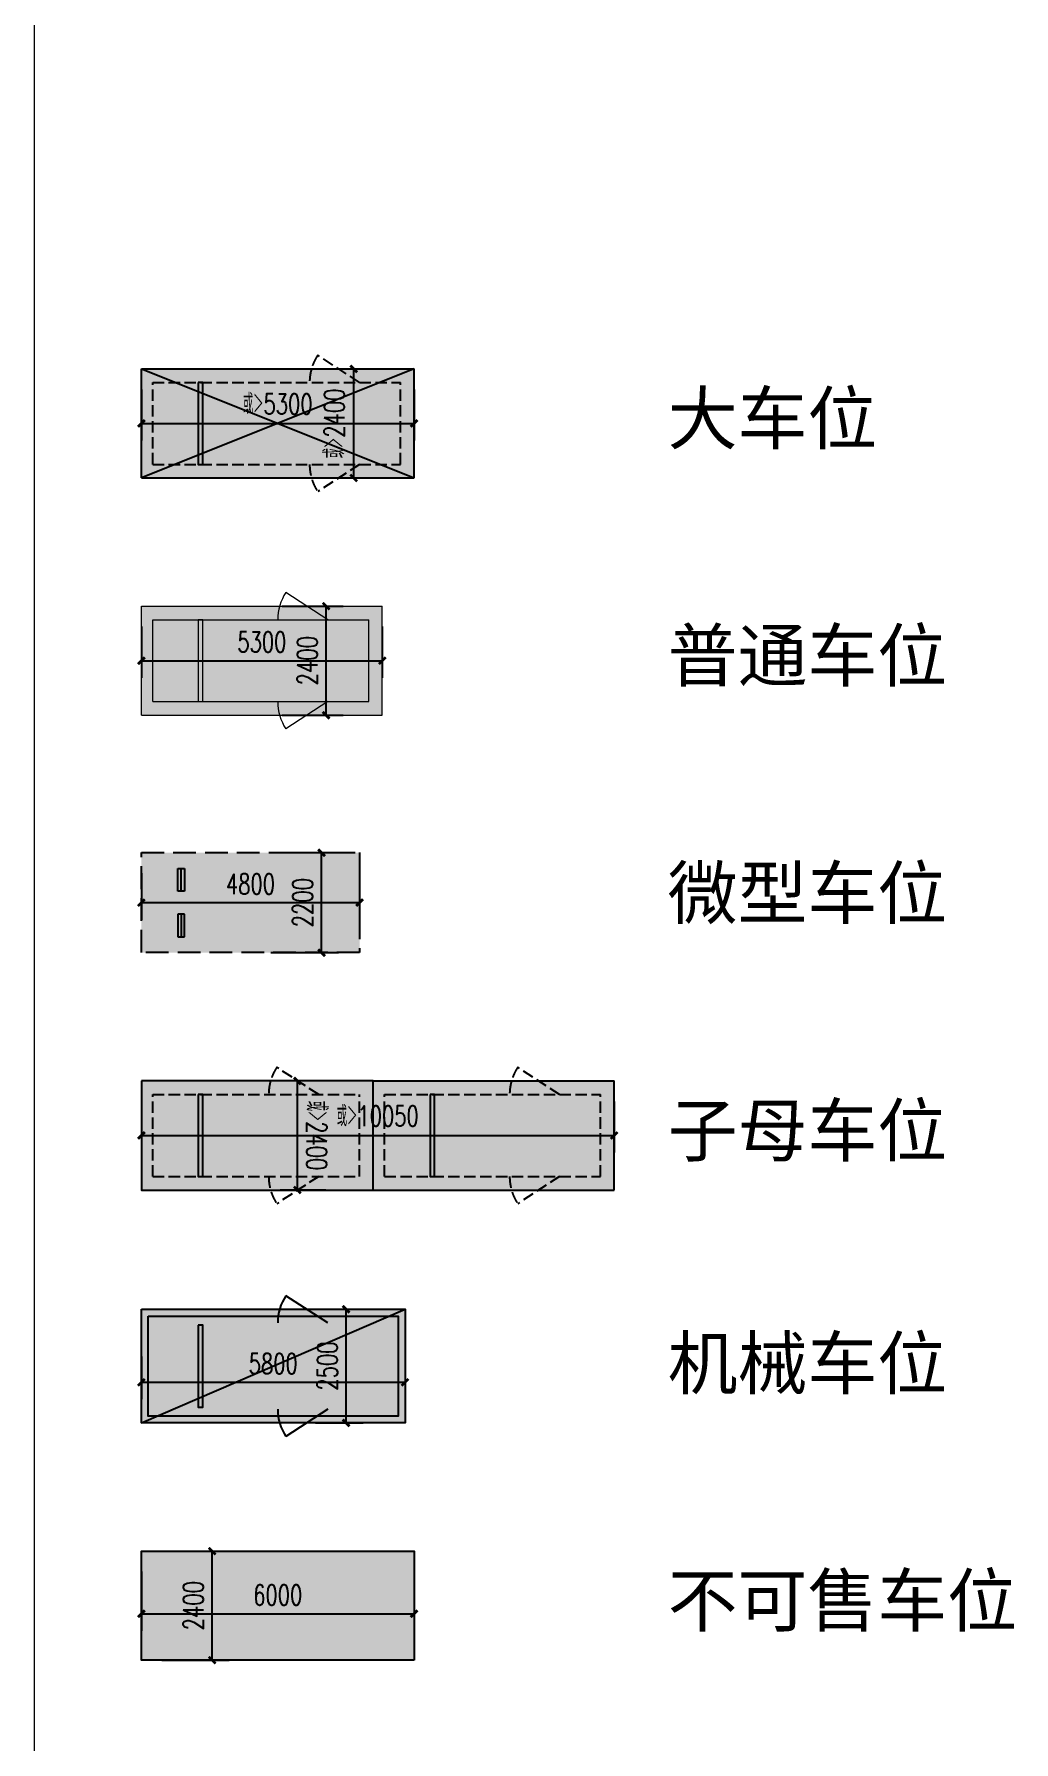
# Model space of a CAD drawing. Extents: x -264757 to 1033689, y 4049843 to 4347093.
# Drawn here: x -124021 to -102470, y 4071457 to 4109027 of the extents above; entities that cross this region are included whole.
import ezdxf

# ---------------------------------------------------------------- set-up
doc = ezdxf.new("R2010")
doc.units = 0
doc.header["$LTSCALE"] = 1000
doc.header["$MEASUREMENT"] = 0
doc.linetypes.add('AX-01DK-PB01$0$AX-001DK-01-PB01-02$0$车位$0$DASH', pattern=[0.35, 0.25, -0.1])
doc.linetypes.add('AX-01DK-PB01$1$A-001-车位参照B1$0$A-001-车位参照B1$0$A-001-车位参照B1$0$A-H4-001-基本图形$0$A-001-车位B1$0$DASH', pattern=[0.35, 0.25, -0.1])
for name, color, linetype in [('不可售车位', 255, 'Continuous'), ('大车位', 7, 'Continuous'), ('子母车位', 7, 'Continuous'), ('微型车位', 7, 'Continuous'), ('普通车位', 7, 'Continuous'), ('机械车位', 7, 'Continuous')]:
    doc.layers.add(name, color=color, linetype=linetype)
doc.layers.add('无关图层', color=8, linetype='Continuous', lineweight=0)
doc.styles.add('_TCH_DIM_T3', font='SIMPLEX', dxfattribs={"width": 0.705882, "bigfont": 'GBCBIG'})
doc.styles.add('黑体', font='simhei.ttf')
doc.dimstyles.new('_TCH_ARCH&&150', dxfattribs={"dimtxt": 446.25, "dimasz": 150, "dimexe": 375, "dimexo": 450, "dimgap": 189.375, "dimtad": 1, "dimdec": 0, "dimzin": 0, "dimdsep": 46, "dimtxsty": '_TCH_DIM_T3', "dimblk": 'ARCHTICK', "dimcen": 0.09, "dimclrt": 7, "dimazin": 2, "dimtfac": 1, "dimtdec": 0, "dimtix": 1, "dimtmove": 2, "dimatfit": 3, "dimfxl": 150, "dimtolj": 1, "dimtzin": 0, "dimarcsym": 0})

# ---------------------------------------------------------------- blocks, each defined once
blk = doc.blocks.new('机械车位')
at = {"layer": '机械车位'}
h = blk.add_hatch(color=256, dxfattribs=at)
h.dxf.hatch_style = 1
h.paths.add_polyline_path([(-121662, 4070530), (-115862, 4070530), (-115862, 4068030), (-121662, 4068030)])
for points in [[(-117562, 4070230), (-118484, 4070830)], [(-121662, 4068030), (-115862, 4070530)], [(-117562, 4068330), (-118484, 4067730)]]:
    blk.add_lwpolyline(points, dxfattribs=at)
for points in [[(-121662, 4070530), (-115862, 4070530), (-115862, 4068030), (-121662, 4068030)], [(-121512, 4070380), (-116012, 4070380), (-116012, 4068180), (-121512, 4068180)], [(-120412, 4070180), (-120412, 4068380), (-120312, 4068380), (-120312, 4070180)]]:
    blk.add_lwpolyline(points, close=True, dxfattribs=at)
for centre, start, end in [((-117562, 4070230), 146.9443, 180), ((-117562, 4068330), 180, 213.0557)]:
    blk.add_arc(centre, 1100, start, end, dxfattribs=at)
blk = doc.blocks.new('sadfsadfasf')
at = {"layer": '不可售车位', "true_color": 0x757b8a}
h = blk.add_hatch(color=8, dxfattribs=at)
h.dxf.hatch_style = 1
h.paths.add_polyline_path([(2400, 6000), (2400, 0), (0, 0), (0, 6000)])
at = {"layer": '不可售车位', "color": 8, "true_color": 0x757b8a}
blk.add_lwpolyline([(2400, 6000), (2400, 0), (0, 0), (0, 6000)], close=True, dxfattribs=at)
blk = doc.blocks.new('_ArchTick')
at = {"layer": '无关图层', "const_width": 0.4}
blk.add_lwpolyline([(-0.5, -0.5), (0.5, 0.5)], dxfattribs=at)
blk = doc.blocks.new('*D143')
at = {"layer": 'Defpoints', "color": 0, "transparency": 16777216}
for p in [(-121662, 4080386), (-115862, 4080386), (-115862, 4079368)]:
    blk.add_point(p, dxfattribs=at)
at = {"layer": '无关图层', "color": 0, "lineweight": -2, "transparency": 16777216}
for p, q in [((-121662, 4079936), (-121662, 4078993)), ((-115862, 4079936), (-115862, 4078993)), ((-121662, 4079368), (-115862, 4079368))]:
    blk.add_line(p, q, dxfattribs=at)
at = {"layer": '无关图层', "color": 0, "lineweight": -2, "transparency": 16777216, "xscale": 150, "yscale": 150, "zscale": 150, "rotation": 180}
blk.add_blockref('_ArchTick', (-121662, 4079368), dxfattribs=at)
at = {"layer": '无关图层', "color": 0, "lineweight": -2, "transparency": 16777216, "xscale": 150, "yscale": 150, "zscale": 150}
blk.add_blockref('_ArchTick', (-115862, 4079368), dxfattribs=at)
at = {"layer": '无关图层', "color": 7, "transparency": 16777216, "insert": (-118762, 4079780), "char_height": 446.2, "attachment_point": 5, "style": '_TCH_DIM_T3'}
blk.add_mtext('\\A1;5800', dxfattribs=at)
blk = doc.blocks.new('*D144')
at = {"layer": 'Defpoints', "color": 0, "transparency": 16777216}
for p in [(-118281, 4080974), (-117158, 4080974), (-118281, 4078474)]:
    blk.add_point(p, dxfattribs=at)
at = {"layer": '无关图层', "color": 0, "lineweight": -2, "transparency": 16777216}
for p, q in [((-117831, 4080974), (-116783, 4080974)), ((-117158, 4078474), (-117158, 4080974)), ((-117831, 4078474), (-116783, 4078474))]:
    blk.add_line(p, q, dxfattribs=at)
at = {"layer": '无关图层', "color": 0, "lineweight": -2, "transparency": 16777216, "xscale": 150, "yscale": 150, "zscale": 150}
for p, rotation in [((-117158, 4080974), 90), ((-117158, 4078474), 270)]:
    blk.add_blockref('_ArchTick', p, dxfattribs=dict(at, rotation=rotation))
at = {"layer": '无关图层', "color": 7, "transparency": 16777216, "insert": (-117570, 4079724), "char_height": 446.2, "attachment_point": 5, "rotation": 90, "style": '_TCH_DIM_T3'}
blk.add_mtext('\\A1;2500', dxfattribs=at)
blk = doc.blocks.new('*D145')
at = {"layer": 'Defpoints', "color": 0, "transparency": 16777216}
for p in [(-118662, 4101663), (-116992, 4101663), (-118662, 4099263)]:
    blk.add_point(p, dxfattribs=at)
at = {"layer": '无关图层', "color": 0, "lineweight": -2, "transparency": 16777216}
for p, q in [((-118212, 4101663), (-116617, 4101663)), ((-116992, 4099263), (-116992, 4101663)), ((-118212, 4099263), (-116617, 4099263))]:
    blk.add_line(p, q, dxfattribs=at)
at = {"layer": '无关图层', "color": 0, "lineweight": -2, "transparency": 16777216, "xscale": 150, "yscale": 150, "zscale": 150}
for p, rotation in [((-116992, 4101663), 90), ((-116992, 4099263), 270)]:
    blk.add_blockref('_ArchTick', p, dxfattribs=dict(at, rotation=rotation))
at = {"layer": '无关图层', "color": 7, "transparency": 16777216, "insert": (-117419, 4100463), "char_height": 446.2, "attachment_point": 5, "rotation": 90, "style": '_TCH_DIM_T3'}
blk.add_mtext('\\A1;或＞2400', dxfattribs=at)
blk = doc.blocks.new('*D146')
at = {"layer": 'Defpoints', "color": 0, "transparency": 16777216}
for p in [(-121662, 4101663), (-115662, 4101663), (-115662, 4100463)]:
    blk.add_point(p, dxfattribs=at)
at = {"layer": '无关图层', "color": 0, "lineweight": -2, "transparency": 16777216}
for p, q in [((-121662, 4101213), (-121662, 4100088)), ((-115662, 4101213), (-115662, 4100088)), ((-121662, 4100463), (-115662, 4100463))]:
    blk.add_line(p, q, dxfattribs=at)
at = {"layer": '无关图层', "color": 0, "lineweight": -2, "transparency": 16777216, "xscale": 150, "yscale": 150, "zscale": 150, "rotation": 180}
blk.add_blockref('_ArchTick', (-121662, 4100463), dxfattribs=at)
at = {"layer": '无关图层', "color": 0, "lineweight": -2, "transparency": 16777216, "xscale": 150, "yscale": 150, "zscale": 150}
blk.add_blockref('_ArchTick', (-115662, 4100463), dxfattribs=at)
at = {"layer": '无关图层', "color": 7, "transparency": 16777216, "insert": (-118662, 4100890), "char_height": 446.2, "attachment_point": 5, "style": '_TCH_DIM_T3'}
blk.add_mtext('\\A1;或＞5300', dxfattribs=at)
blk = doc.blocks.new('*D147')
at = {"layer": 'Defpoints', "color": 0, "transparency": 16777216}
for p in [(-119012, 4096443), (-117598, 4096443), (-119012, 4094043)]:
    blk.add_point(p, dxfattribs=at)
at = {"layer": '无关图层', "color": 0, "lineweight": -2, "transparency": 16777216}
for p, q in [((-118562, 4096443), (-117223, 4096443)), ((-117598, 4094043), (-117598, 4096443)), ((-118562, 4094043), (-117223, 4094043))]:
    blk.add_line(p, q, dxfattribs=at)
at = {"layer": '无关图层', "color": 0, "lineweight": -2, "transparency": 16777216, "xscale": 150, "yscale": 150, "zscale": 150}
for p, rotation in [((-117598, 4096443), 90), ((-117598, 4094043), 270)]:
    blk.add_blockref('_ArchTick', p, dxfattribs=dict(at, rotation=rotation))
at = {"layer": '无关图层', "color": 7, "transparency": 16777216, "insert": (-118010, 4095243), "char_height": 446.2, "attachment_point": 5, "rotation": 90, "style": '_TCH_DIM_T3'}
blk.add_mtext('\\A1;2400', dxfattribs=at)
blk = doc.blocks.new('*D148')
at = {"layer": 'Defpoints', "color": 0, "transparency": 16777216}
for p in [(-121662, 4096443), (-116362, 4096443), (-116362, 4095243)]:
    blk.add_point(p, dxfattribs=at)
at = {"layer": '无关图层', "color": 0, "lineweight": -2, "transparency": 16777216}
for p, q in [((-121662, 4095993), (-121662, 4094868)), ((-116362, 4095993), (-116362, 4094868)), ((-121662, 4095243), (-116362, 4095243))]:
    blk.add_line(p, q, dxfattribs=at)
at = {"layer": '无关图层', "color": 0, "lineweight": -2, "transparency": 16777216, "xscale": 150, "yscale": 150, "zscale": 150, "rotation": 180}
blk.add_blockref('_ArchTick', (-121662, 4095243), dxfattribs=at)
at = {"layer": '无关图层', "color": 0, "lineweight": -2, "transparency": 16777216, "xscale": 150, "yscale": 150, "zscale": 150}
blk.add_blockref('_ArchTick', (-116362, 4095243), dxfattribs=at)
at = {"layer": '无关图层', "color": 7, "transparency": 16777216, "insert": (-119012, 4095655), "char_height": 446.2, "attachment_point": 5, "style": '_TCH_DIM_T3'}
blk.add_mtext('\\A1;5300', dxfattribs=at)
blk = doc.blocks.new('*D149')
at = {"layer": 'Defpoints', "color": 0, "transparency": 16777216}
for p in [(-119262, 4091020), (-117699, 4091020), (-119262, 4088820)]:
    blk.add_point(p, dxfattribs=at)
at = {"layer": '无关图层', "color": 0, "lineweight": -2, "transparency": 16777216}
for p, q in [((-118812, 4091020), (-117324, 4091020)), ((-117699, 4088820), (-117699, 4091020)), ((-118812, 4088820), (-117324, 4088820))]:
    blk.add_line(p, q, dxfattribs=at)
at = {"layer": '无关图层', "color": 0, "lineweight": -2, "transparency": 16777216, "xscale": 150, "yscale": 150, "zscale": 150}
for p, rotation in [((-117699, 4091020), 90), ((-117699, 4088820), 270)]:
    blk.add_blockref('_ArchTick', p, dxfattribs=dict(at, rotation=rotation))
at = {"layer": '无关图层', "color": 7, "transparency": 16777216, "insert": (-118112, 4089920), "char_height": 446.2, "attachment_point": 5, "rotation": 90, "style": '_TCH_DIM_T3'}
blk.add_mtext('\\A1;2200', dxfattribs=at)
blk = doc.blocks.new('*D150')
at = {"layer": 'Defpoints', "color": 0, "transparency": 16777216}
for p in [(-121662, 4091020), (-116862, 4091020), (-116862, 4089920)]:
    blk.add_point(p, dxfattribs=at)
at = {"layer": '无关图层', "color": 0, "lineweight": -2, "transparency": 16777216}
for p, q in [((-121662, 4090570), (-121662, 4089545)), ((-116862, 4090570), (-116862, 4089545)), ((-121662, 4089920), (-116862, 4089920))]:
    blk.add_line(p, q, dxfattribs=at)
at = {"layer": '无关图层', "color": 0, "lineweight": -2, "transparency": 16777216, "xscale": 150, "yscale": 150, "zscale": 150, "rotation": 180}
blk.add_blockref('_ArchTick', (-121662, 4089920), dxfattribs=at)
at = {"layer": '无关图层', "color": 0, "lineweight": -2, "transparency": 16777216, "xscale": 150, "yscale": 150, "zscale": 150}
blk.add_blockref('_ArchTick', (-116862, 4089920), dxfattribs=at)
at = {"layer": '无关图层', "color": 7, "transparency": 16777216, "insert": (-119262, 4090332), "char_height": 446.2, "attachment_point": 5, "style": '_TCH_DIM_T3'}
blk.add_mtext('\\A1;4800', dxfattribs=at)
blk = doc.blocks.new('*D151')
at = {"layer": 'Defpoints', "color": 0, "transparency": 16777216}
for p in [(-118231, 4085997), (-117154, 4085997), (-117154, 4083597)]:
    blk.add_point(p, dxfattribs=at)
at = {"layer": '无关图层', "color": 0, "lineweight": -2, "transparency": 16777216}
for p, q in [((-117604, 4085997), (-118606, 4085997)), ((-118231, 4083597), (-118231, 4085997)), ((-117604, 4083597), (-118606, 4083597))]:
    blk.add_line(p, q, dxfattribs=at)
at = {"layer": '无关图层', "color": 0, "lineweight": -2, "transparency": 16777216, "xscale": 150, "yscale": 150, "zscale": 150}
for p, rotation in [((-118231, 4085997), 90.0003487796593), ((-118231, 4083597), 270.0003487796593)]:
    blk.add_blockref('_ArchTick', p, dxfattribs=dict(at, rotation=rotation))
at = {"layer": '无关图层', "color": 7, "transparency": 16777216, "insert": (-117804, 4084797), "char_height": 446.2, "attachment_point": 5, "rotation": 270.0003, "style": '_TCH_DIM_T3'}
blk.add_mtext('\\A1;或＞2400', dxfattribs=at)
blk = doc.blocks.new('*D152')
at = {"layer": 'Defpoints', "color": 0, "transparency": 16777216}
for p in [(-121662, 4085997), (-111262, 4085997), (-111262, 4084797)]:
    blk.add_point(p, dxfattribs=at)
at = {"layer": '无关图层', "color": 0, "lineweight": -2, "transparency": 16777216}
for p, q in [((-121662, 4085547), (-121662, 4084422)), ((-111262, 4085547), (-111262, 4084422)), ((-121662, 4084797), (-111262, 4084797))]:
    blk.add_line(p, q, dxfattribs=at)
at = {"layer": '无关图层', "color": 0, "lineweight": -2, "transparency": 16777216, "xscale": 150, "yscale": 150, "zscale": 150}
for p, rotation in [((-121662, 4084797), 180.0003319953544), ((-111262, 4084797), 0.0003319953543951173)]:
    blk.add_blockref('_ArchTick', p, dxfattribs=dict(at, rotation=rotation))
at = {"layer": '无关图层', "color": 7, "transparency": 16777216, "insert": (-116462, 4085224), "char_height": 446.25, "attachment_point": 5, "rotation": 0.0003, "style": '_TCH_DIM_T3'}
blk.add_mtext('\\A1;或＞10050', dxfattribs=at)
blk = doc.blocks.new('*D153')
at = {"layer": 'Defpoints', "color": 0, "transparency": 16777216}
for p in [(-121662, 4075653), (-120105, 4075653), (-121662, 4073253)]:
    blk.add_point(p, dxfattribs=at)
at = {"layer": '无关图层', "color": 0, "lineweight": -2, "transparency": 16777216}
for p, q in [((-121212, 4075653), (-119730, 4075653)), ((-120105, 4073253), (-120105, 4075653)), ((-121212, 4073253), (-119730, 4073253))]:
    blk.add_line(p, q, dxfattribs=at)
at = {"layer": '无关图层', "color": 0, "lineweight": -2, "transparency": 16777216, "xscale": 150, "yscale": 150, "zscale": 150}
for p, rotation in [((-120105, 4075653), 90), ((-120105, 4073253), 270)]:
    blk.add_blockref('_ArchTick', p, dxfattribs=dict(at, rotation=rotation))
at = {"layer": '无关图层', "color": 7, "transparency": 16777216, "insert": (-120517, 4074453), "char_height": 446.2, "attachment_point": 5, "rotation": 90, "style": '_TCH_DIM_T3'}
blk.add_mtext('\\A1;2400', dxfattribs=at)
blk = doc.blocks.new('*D154')
at = {"layer": 'Defpoints', "color": 0, "transparency": 16777216}
for p in [(-121662, 4075653), (-115662, 4075653), (-115662, 4074276)]:
    blk.add_point(p, dxfattribs=at)
at = {"layer": '无关图层', "color": 0, "lineweight": -2, "transparency": 16777216}
for p, q in [((-121662, 4075203), (-121662, 4073901)), ((-115662, 4075203), (-115662, 4073901)), ((-121662, 4074276), (-115662, 4074276))]:
    blk.add_line(p, q, dxfattribs=at)
at = {"layer": '无关图层', "color": 0, "lineweight": -2, "transparency": 16777216, "xscale": 150, "yscale": 150, "zscale": 150, "rotation": 180}
blk.add_blockref('_ArchTick', (-121662, 4074276), dxfattribs=at)
at = {"layer": '无关图层', "color": 0, "lineweight": -2, "transparency": 16777216, "xscale": 150, "yscale": 150, "zscale": 150}
blk.add_blockref('_ArchTick', (-115662, 4074276), dxfattribs=at)
at = {"layer": '无关图层', "color": 7, "transparency": 16777216, "insert": (-118662, 4074688), "char_height": 446.2, "attachment_point": 5, "style": '_TCH_DIM_T3'}
blk.add_mtext('\\A1;6000', dxfattribs=at)
blk = doc.blocks.new('A$C741380cb')
at = {"layer": '子母车位', "true_color": 0x0617f9}
h = blk.add_hatch(color=5, dxfattribs=at)
h.dxf.hatch_style = 1
h.paths.add_polyline_path([(2400, 0), (2400, -10400), (0, -10400), (0, 0)])
blk = doc.blocks.new('A$C95fe41d2')
at = {"layer": '微型车位', "true_color": 0xffdf7f}
h = blk.add_hatch(color=41, dxfattribs=at)
h.dxf.hatch_style = 1
h.paths.add_polyline_path([(0, 0), (0, -4800), (-2200, -4800), (-2200, 0)])
blk = doc.blocks.new('A$C7e5eb487')
at = {"layer": '普通车位', "true_color": 0xf18f8e}
h = blk.add_hatch(color=11, dxfattribs=at)
h.dxf.hatch_style = 1
h.paths.add_polyline_path([(2400, 0), (2400, -5300), (0, -5300), (0, 0)])

msp = doc.modelspace()

# ---------------------------------------------------------------- hatches: boundary and pattern name
at = {"layer": '大车位', "true_color": 0xe806f9}
h = msp.add_hatch(color=6, dxfattribs=at)
h.dxf.hatch_style = 1
h.paths.add_polyline_path([(-115662.2, 4099263), (-121662.2, 4099263), (-121662.2, 4101663), (-115662.2, 4101663)])

# ---------------------------------------------------------------- linework, layer by layer
at = {"layer": '大车位', "color": 83}
for p, q in [((-121662.2, 4101663), (-115662.2, 4101663, 0)), ((-121662.2, 4099263), (-121662.2, 4101663)), ((-115662.2, 4099263, 0), (-115662.2, 4101663, 0)), ((-121662.2, 4099263), (-115662.2, 4099263, 0))]:
    msp.add_line(p, q, dxfattribs=at)
at = {"layer": '大车位', "color": 8, "linetype": 'AX-01DK-PB01$1$A-001-车位参照B1$0$A-001-车位参照B1$0$A-001-车位参照B1$0$A-H4-001-基本图形$0$A-001-车位B1$0$DASH'}
for p, q in [((-121412.2, 4099563), (-121412.2, 4101363)), ((-121412.2, 4101363), (-115962.2, 4101363, 0)), ((-115962.2, 4099563, 0), (-115962.2, 4101363, 0)), ((-121412.2, 4099563), (-115962.2, 4099563, 0))]:
    msp.add_line(p, q, dxfattribs=at)
at = {"layer": '大车位', "linetype": 'AX-01DK-PB01$1$A-001-车位参照B1$0$A-001-车位参照B1$0$A-001-车位参照B1$0$A-H4-001-基本图形$0$A-001-车位B1$0$DASH'}
for points in [[(-116862.2, 4101363), (-117784.1, 4101963)], [(-116862.2, 4099563), (-117784.1, 4098963)]]:
    msp.add_lwpolyline(points, dxfattribs=at)
at = {"layer": '大车位', "color": 83, "elevation": 0}
msp.add_lwpolyline([(-115662.2, 4101663), (-121662.2, 4099263)], dxfattribs=at)
at = {"layer": '大车位', "color": 83}
msp.add_lwpolyline([(-121662.2, 4101663), (-115662.2, 4099263)], dxfattribs=at)
at = {"layer": '大车位'}
msp.add_lwpolyline([(-120412.2, 4101363), (-120412.2, 4099563), (-120312.2, 4099563), (-120312.2, 4101363)], close=True, dxfattribs=at)
at = {"layer": '大车位', "linetype": 'AX-01DK-PB01$1$A-001-车位参照B1$0$A-001-车位参照B1$0$A-001-车位参照B1$0$A-H4-001-基本图形$0$A-001-车位B1$0$DASH'}
for centre, start, end in [((-116862.2, 4101363, 0), 146.94427, 180), ((-116862.2, 4099563, 0), 180, 213.05573)]:
    msp.add_arc(centre, 1100, start, end, dxfattribs=at)
at = {"layer": '子母车位', "color": 83}
for p, q in [((-116562.2, 4085996.8, 0), (-111262.2, 4085996.8)), ((-116562.2, 4083596.8, 0), (-116562.2, 4085996.8, 0)), ((-111262.2, 4083596.8), (-111262.2, 4085996.8)), ((-116562.2, 4083596.8, 0), (-111262.2, 4083596.8))]:
    msp.add_line(p, q, dxfattribs=at)
at = {"layer": '子母车位', "color": 8, "linetype": 'AX-01DK-PB01$1$A-001-车位参照B1$0$A-001-车位参照B1$0$A-001-车位参照B1$0$A-H4-001-基本图形$0$A-001-车位B1$0$DASH'}
for p, q in [((-121412.2, 4083896.7), (-121412.2, 4085696.7)), ((-121412.2, 4085696.7), (-116862.2, 4085696.7, 0)), ((-116862.2, 4083896.7, 0), (-116862.2, 4085696.7, 0)), ((-116312.2, 4083896.8, 0), (-116312.2, 4085696.8, 0)), ((-116312.2, 4085696.8, 0), (-111562.2, 4085696.8)), ((-111562.2, 4083896.8), (-111562.2, 4085696.8)), ((-121412.2, 4083896.7), (-116862.2, 4083896.7, 0)), ((-116312.2, 4083896.8, 0), (-111562.2, 4083896.8))]:
    msp.add_line(p, q, dxfattribs=at)
at = {"layer": '子母车位', "linetype": 'AX-01DK-PB01$1$A-001-车位参照B1$0$A-001-车位参照B1$0$A-001-车位参照B1$0$A-H4-001-基本图形$0$A-001-车位B1$0$DASH'}
for points in [[(-117762.2, 4085696.7), (-118684.1, 4086296.7)], [(-117762.2, 4083896.7), (-118684.1, 4083296.7)]]:
    msp.add_lwpolyline(points, dxfattribs=at)
at = {"layer": '子母车位', "linetype": 'AX-01DK-PB01$1$A-001-车位参照B1$0$A-001-车位参照B1$0$A-001-车位参照B1$0$A-H4-001-基本图形$0$A-001-车位B1$0$DASH', "elevation": 0}
for points in [[(-112462.2, 4085696.8), (-113384.1, 4086296.8)], [(-112462.2, 4083896.8), (-113384.1, 4083296.8)]]:
    msp.add_lwpolyline(points, dxfattribs=at)
at = {"layer": '子母车位', "color": 83}
msp.add_lwpolyline([(-121662.2, 4085996.7), (-121662.2, 4083596.7), (-116562.2, 4083596.8), (-116562.2, 4085996.8)], close=True, dxfattribs=at)
at = {"layer": '子母车位'}
msp.add_lwpolyline([(-120412.2, 4085696.7), (-120412.2, 4083896.7), (-120312.2, 4083896.7), (-120312.2, 4085696.7)], close=True, dxfattribs=at)
at = {"layer": '子母车位', "elevation": 0}
msp.add_lwpolyline([(-115312.2, 4085696.8), (-115312.2, 4083896.8), (-115212.2, 4083896.8), (-115212.2, 4085696.8)], close=True, dxfattribs=at)
at = {"layer": '子母车位', "linetype": 'AX-01DK-PB01$1$A-001-车位参照B1$0$A-001-车位参照B1$0$A-001-车位参照B1$0$A-H4-001-基本图形$0$A-001-车位B1$0$DASH'}
for centre, start, end in [((-117762.2, 4085696.7, 0), 146.94427, 180), ((-112462.2, 4085696.8), 146.94427, 180), ((-117762.2, 4083896.7, 0), 180, 213.05573), ((-112462.2, 4083896.8), 180, 213.05573)]:
    msp.add_arc(centre, 1100, start, end, dxfattribs=at)
at = {"layer": '微型车位', "color": 4, "linetype": 'AX-01DK-PB01$0$AX-001DK-01-PB01-02$0$车位$0$DASH', "ltscale": 2000}
for p, q in [((-120787.2, 4090169.8), (-120787.2, 4090669.8)), ((-120787.2, 4089669.8), (-120787.2, 4089169.8))]:
    msp.add_line(p, q, dxfattribs=at)
at = {"layer": '微型车位', "color": 4, "linetype": 'AX-01DK-PB01$0$AX-001DK-01-PB01-02$0$车位$0$DASH', "ltscale": 2}
msp.add_lwpolyline([(-116862.2, 4091019.8), (-116862.2, 4088819.8), (-121662.2, 4088819.8), (-121662.2, 4091019.8)], close=True, dxfattribs=at)
at = {"layer": '微型车位', "color": 4, "linetype": 'AX-01DK-PB01$0$AX-001DK-01-PB01-02$0$车位$0$DASH', "ltscale": 2000}
for points in [[(-120712.2, 4090669.8), (-120712.2, 4090169.8), (-120862.2, 4090169.8), (-120862.2, 4090669.8)], [(-120712.2, 4089169.8), (-120712.2, 4089669.8), (-120862.2, 4089669.8), (-120862.2, 4089169.8)]]:
    msp.add_lwpolyline(points, close=True, dxfattribs=at)
at = {"layer": '无关图层'}
for p, q in [((-124020.9, 4347092.9), (-124020.9, 4049842.9)), ((-121662.2, 4096442.8), (-116362.2, 4096442.8, 0)), ((-121662.2, 4094042.8), (-121662.2, 4096442.8)), ((-116362.2, 4094042.8, 0), (-116362.2, 4096442.8, 0)), ((-121412.2, 4094342.8), (-121412.2, 4096142.8)), ((-121412.2, 4096142.8), (-116662.2, 4096142.8, 0)), ((-116662.2, 4094342.8, 0), (-116662.2, 4096142.8, 0)), ((-121662.2, 4094042.8), (-116362.2, 4094042.8, 0)), ((-121412.2, 4094342.8), (-116662.2, 4094342.8, 0))]:
    msp.add_line(p, q, dxfattribs=at)
for points in [[(-117562.2, 4096142.8), (-118484.1, 4096742.8)], [(-117562.2, 4094342.8), (-118484.1, 4093742.8)]]:
    msp.add_lwpolyline(points, dxfattribs=at)
msp.add_lwpolyline([(-120412.2, 4096142.8), (-120412.2, 4094342.8), (-120312.2, 4094342.8), (-120312.2, 4096142.8)], close=True, dxfattribs=at)
for centre, start, end in [((-117562.2, 4096142.8, 0), 146.94427, 180), ((-117562.2, 4094342.8, 0), 180, 213.05573)]:
    msp.add_arc(centre, 1100, start, end, dxfattribs=at)

# ---------------------------------------------------------------- block references
at = {"layer": '不可售车位', "rotation": 270}
msp.add_blockref('sadfsadfasf', (-121662.2, 4075653.5), dxfattribs=at)
at = {"layer": '子母车位', "rotation": 270}
msp.add_blockref('A$C741380cb', (-111262.2, 4085996.8), dxfattribs=at)
at = {"layer": '微型车位', "rotation": 270}
msp.add_blockref('A$C95fe41d2', (-116862.2, 4088819.8), dxfattribs=at)
at = {"layer": '普通车位', "rotation": 270}
msp.add_blockref('A$C7e5eb487', (-116362.2, 4096442.8, 0), dxfattribs=at)
at = {"layer": '机械车位'}
msp.add_blockref('机械车位', (0, 10443.2), dxfattribs=at)

# ---------------------------------------------------------------- texts
at = {"layer": '不可售车位', "color": 0, "style": '黑体'}
msp.add_text('不可售车位', height=1126.58, dxfattribs=at).set_placement((-110084.4, 4074003.5))
at = {"layer": '大车位', "style": '黑体'}
msp.add_text('大车位', height=1126.58, dxfattribs=at).set_placement((-110084.4, 4100013))
at = {"layer": '子母车位', "style": '黑体'}
msp.add_text('子母车位', height=1126.58, dxfattribs=at).set_placement((-110084.4, 4084346.7))
at = {"layer": '微型车位', "linetype": 'AX-01DK-PB01$0$AX-001DK-01-PB01-02$0$车位$0$DASH', "style": '黑体'}
msp.add_text('微型车位', height=1126.58, dxfattribs=at).set_placement((-110084.4, 4089569.8))
at = {"layer": '普通车位', "style": '黑体'}
msp.add_text('普通车位', height=1126.58, dxfattribs=at).set_placement((-110084.4, 4094792.8))
at = {"layer": '机械车位', "style": '黑体'}
msp.add_text('机械车位', height=1126.58, dxfattribs=at).set_placement((-110084.4, 4079223.7))

# ---------------------------------------------------------------- dimensions: what is measured, and where the dimension line sits
at = {"layer": '无关图层'}
for p1, p2, distance, text, picture, middle in [((-121662.2, 4101663), (-115662.2, 4101663), -1200, '或＞5300', '*D146', (-118662.2, 4100890.3)), ((-118662.2, 4099263), (-118662.2, 4101663), -1670, '或＞2400', '*D145', (-117419.4, 4100463)), ((-121662.2, 4085996.7), (-111262.2, 4085996.8), -1200, '或＞10050', '*D152', (-116462.2, 4085224)), ((-117153.8, 4083596.7), (-117153.8, 4085996.7), 1077.4, '或＞2400', '*D151', (-117803.9, 4084796.7))]:
    dim = msp.add_aligned_dim(p1=p1, p2=p2, distance=distance, text=text, dimstyle='_TCH_ARCH&&150', dxfattribs=at)
    dim.commit()
    dim.dimension.update_dxf_attribs({"geometry": picture, "text_midpoint": middle})
for p1, p2, distance, picture, middle in [((-121662.2, 4096442.8), (-116362.2, 4096442.8), -1200, '*D148', (-119012.2, 4095655.3)), ((-119012.2, 4094042.8), (-119012.2, 4096442.8), -1414.4, '*D147', (-118010.2, 4095242.8)), ((-121662.2, 4091019.8), (-116862.2, 4091019.8), -1100, '*D150', (-119262.2, 4090332.3)), ((-119262.2, 4088819.8), (-119262.2, 4091019.8), -1562.9, '*D149', (-118111.7, 4089919.8)), ((-118280.8, 4078473.7), (-118280.8, 4080973.7), -1122.8, '*D144', (-117570.5, 4079723.7)), ((-121662.2, 4080385.6), (-115862.2, 4080385.6), -1017.8, '*D143', (-118762.2, 4079780.3)), ((-121662.2, 4075653.5), (-115662.2, 4075653.5), -1377.5, '*D154', (-118662.2, 4074688.5)), ((-121662.2, 4073253.5), (-121662.2, 4075653.5), -1557.6, '*D153', (-120517.1, 4074453.5))]:
    dim = msp.add_aligned_dim(p1=p1, p2=p2, distance=distance, dimstyle='_TCH_ARCH&&150', dxfattribs=at)
    dim.commit()
    dim.dimension.update_dxf_attribs({"geometry": picture, "text_midpoint": middle})

doc.saveas('drawing.dxf')
